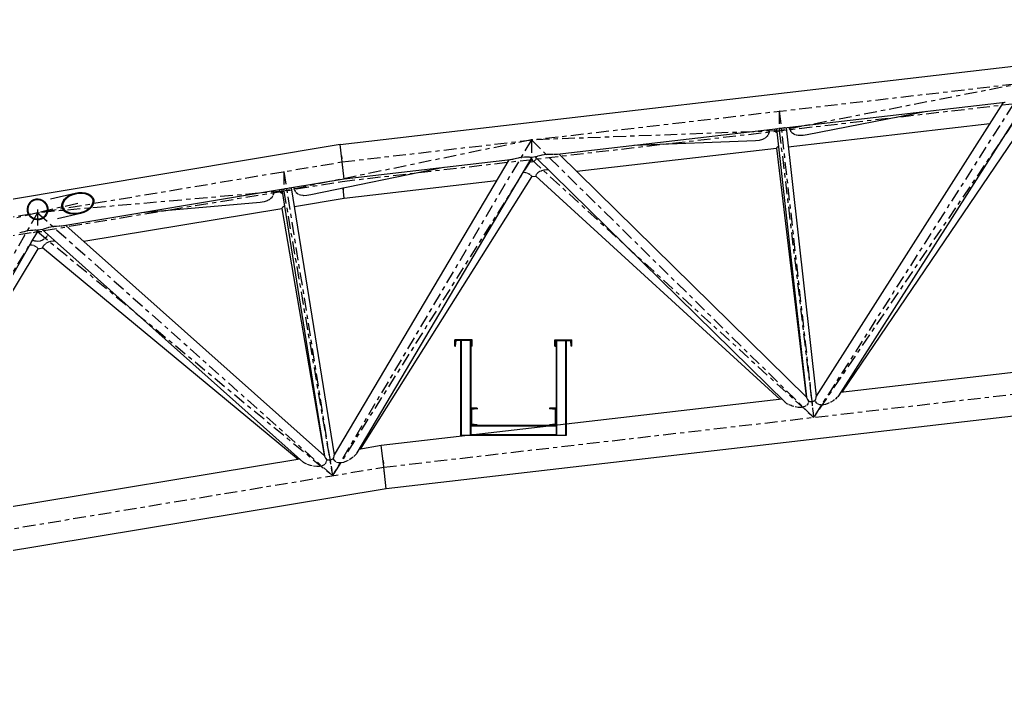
# Model space of a CAD drawing. Header units: millimetres. Extents: x 2368 to 8313, y 7493 to 11698.
# Drawn here: x 3704.7 to 3936, y 9003.3 to 9160.7 of the extents above; entities that cross this region are included whole.
import ezdxf

# ---------------------------------------------------------------- set-up
doc = ezdxf.new("R2010")
doc.units = ezdxf.units.MM
doc.linetypes.add('XKITLINE00', pattern=[0])
doc.linetypes.add('XKITLINE03', pattern=[6, 3, -1, 1, -1])

# ---------------------------------------------------------------- blocks, each defined once
blk = doc.blocks.new('KESIT')
for p, q in [((-3.74, 18.57), (-3.74, 20.07)), ((0.28, 20.07), (-3.74, 20.07)), ((-3.74, 18.57), (-3.57, 18.57)), ((-2.35, 19.9), (-2.4, 19.9)), ((-0.05, 19.9), (0, 19.9)), ((0.28, 18.57), (0.12, 18.57)), ((19.72, 20.07), (23.74, 20.07)), ((19.72, 18.57), (19.88, 18.57)), ((20, 19.9), (20.05, 19.9)), ((22.4, 19.9), (22.35, 19.9)), ((23.74, 18.57), (23.57, 18.57)), ((23.74, 18.57), (23.74, 20.07)), ((1.5, 4.02), (1.5, 3.86)), ((20, 0), (20, 4.13)), ((1.5, 0), (0, 0)), ((1.5, 0), (1.5, 0.17))]:
    blk.add_line(p, q)
at = {"color": 7, "linetype": 'XKITLINE00'}
for p, q in [((-3.57, 18.57), (-3.46, 19.9)), ((0, 19.9), (-3.46, 19.9)), ((-2.4, 19.9), (-2.4, -2.39)), ((-2.26, 19.9), (-2.26, -2.39)), ((-0.14, 19.9), (-0.14, -2.39)), ((0, 19.9), (0, 4.31)), ((0.11, 18.57), (0, 19.9)), ((0.12, 18.57), (0.11, 18.58)), ((0.28, 18.57), (0.28, 20.07)), ((19.72, 18.57), (19.72, 20.07)), ((19.88, 18.57), (19.89, 18.58)), ((19.89, 18.57), (20, 19.9)), ((20, 19.9), (20, -2.39)), ((20, 19.9), (23.46, 19.9)), ((20.14, 19.9), (20.14, -2.39)), ((22.26, 19.9), (22.26, -2.39)), ((22.4, 19.9), (22.4, -2.39)), ((23.57, 18.57), (23.46, 19.9)), ((0, 4.31), (0, 4.02)), ((1.5, 4.02), (0, 4.02)), ((0, 4.02), (0, -2.39)), ((1.5, 3.85), (0.17, 3.74)), ((0.17, 3.74), (0.17, 0.28)), ((1.5, 3.86), (1.49, 3.84)), ((20, 4.02), (18.5, 4.02)), ((18.5, 4.02), (18.5, 3.85)), ((19.83, 3.74), (18.5, 3.85)), ((19.83, 3.74), (19.83, 0.28)), ((20, 4.13), (20, 4)), ((20, 4), (20, 3.88)), ((1.5, 0.17), (0.17, 0.28)), ((19.83, 0.28), (18.5, 0.17)), ((18.5, 0), (18.5, 0.17)), ((20, 0), (18.5, 0)), ((-2.4, -1.89), (-2.4, -2.06)), ((20, -0.14), (0, -0.14)), ((20, -2.25), (0, -2.25)), ((18.5, 0), (1.5, 0)), ((22.4, -2.39), (-2.4, -2.39))]:
    blk.add_line(p, q, dxfattribs=at)
at = {"color": 1, "linetype": 'XKITLINE03'}
blk.add_line((20, 0), (20, 0.37), dxfattribs=at)
at = {"color": 1, "linetype": 'XKITLINE00'}
blk.add_circle((20, 0.18), 0.01, dxfattribs=at)

msp = doc.modelspace()

# ---------------------------------------------------------------- linework, layer by layer
at = {"color": 8, "linetype": 'XKITLINE00'}
for p, q in [((4032.8432, 9160.6506), (3779.9424, 9131.3375)), ((3936.0202, 9141.2537), (3884.1263, 9135.2388)), ((3935.5792, 9141.2026), (3891.6359, 9072.3492)), ((3941.1732, 9141.851), (3896.8639, 9072.424)), ((3935.8847, 9141.233), (3935.8689, 9141.2362)), ((3935.9507, 9141.2453), (3935.8847, 9141.233)), ((3917.6665, 9139.1264), (3889.5468, 9133.6465)), ((3932.4073, 9136.2328), (3885.0883, 9130.7542)), ((3941.0878, 9137.2813), (3897.6795, 9073.2511)), ((3882.7602, 9135.0805), (3830.8638, 9129.0653)), ((3880.5243, 9134.1139), (3880.4025, 9133.6779)), ((3880.547, 9134.1556), (3880.5243, 9134.1139)), ((3880.5639, 9134.2979), (3880.547, 9134.1556)), ((3880.5502, 9134.8243), (3880.6053, 9134.6479)), ((3880.6053, 9134.6479), (3880.5723, 9134.3691)), ((3881.8769, 9134.9781), (3881.9113, 9134.7605)), ((3881.9113, 9134.7605), (3882.0249, 9134.5368)), ((3882.0583, 9134.4712), (3882.0732, 9134.4418)), ((3882.0732, 9134.4418), (3882.2053, 9134.3094)), ((3882.2053, 9134.3094), (3882.3254, 9134.1859)), ((3882.316, 9135.029), (3889.3744, 9072.0681)), ((3882.4158, 9134.1385), (3882.3254, 9134.1859)), ((3882.5741, 9135.054), (3882.5401, 9135.055)), ((3882.6922, 9135.0726), (3882.5741, 9135.054)), ((3882.6576, 9135.0671), (3882.6476, 9135.0674)), ((3883.0623, 9135.1248), (3882.8509, 9135.0957)), ((3883.41, 9135.1677), (3883.0623, 9135.1248)), ((3883.7617, 9135.2067), (3883.41, 9135.1677)), ((3884.0831, 9135.2381), (3883.7617, 9135.2067)), ((3884.3356, 9135.2581), (3884.1998, 9135.2474)), ((3884.2583, 9135.2541), (3884.2457, 9135.251)), ((3884.3425, 9135.2598), (3884.3356, 9135.2581)), ((3884.3581, 9135.2657), (3884.3425, 9135.2598)), ((3884.5796, 9135.2914), (3891.6385, 9072.326)), ((3885.3789, 9135.384), (3885.4279, 9134.9804)), ((3885.4279, 9134.9804), (3885.4559, 9134.9336)), ((3885.4943, 9134.8693), (3885.5941, 9134.7025)), ((3885.5941, 9134.7025), (3885.642, 9134.5284)), ((3885.642, 9134.5284), (3885.8576, 9134.2704)), ((3885.9095, 9134.2083), (3885.9757, 9134.1291)), ((3886.1025, 9134.0538), (3885.9757, 9134.1291)), ((3886.4112, 9133.8023), (3886.1025, 9134.0538)), ((3886.7337, 9133.6822), (3886.4112, 9133.8023)), ((3877.4058, 9132.2054), (3848.8564, 9131.1508)), ((3878.3085, 9132.3241), (3877.4058, 9132.2054)), ((3879.0481, 9132.5422), (3878.3085, 9132.3241)), ((3879.0772, 9132.5587), (3879.0481, 9132.5422)), ((3879.5265, 9132.7817), (3879.0772, 9132.5587)), ((3880.0981, 9133.2356), (3879.6673, 9132.8516)), ((3880.1616, 9133.3643), (3880.0981, 9133.2356)), ((3880.3116, 9133.5596), (3880.1616, 9133.3643)), ((3880.4025, 9133.6779), (3880.3703, 9133.636)), ((3887.0075, 9133.5802), (3886.8678, 9133.6322)), ((3887.4155, 9133.5256), (3887.0075, 9133.5802)), ((3887.7316, 9133.4733), (3887.4155, 9133.5256)), ((3888.5802, 9133.4934), (3887.7316, 9133.4733)), ((3889.5468, 9133.6465), (3888.5802, 9133.4934)), ((3779.9418, 9131.3426), (3490.4884, 9083.0478)), ((3780.3285, 9128.0057), (3779.9418, 9131.3426)), ((3889.3728, 9072.0818), (3831.3123, 9129.1173)), ((3882.3465, 9130.4368), (3835.4914, 9125.0119)), ((3882.3858, 9130.6727), (3882.3325, 9130.5531)), ((3882.3325, 9130.5531), (3889.3117, 9072.2821)), ((3882.5447, 9130.7924), (3882.4364, 9130.7109)), ((3882.5531, 9130.796), (3882.5447, 9130.7924)), ((3882.7752, 9130.933), (3882.5531, 9130.796)), ((3819.4721, 9127.7449), (3778.4886, 9058.5945)), ((3780.2499, 9128.6839), (3780.3285, 9128.0057)), ((3780.8779, 9123.2665), (3780.3285, 9128.0057)), ((3780.5699, 9125.9234), (3780.3286, 9128.0049)), ((3819.8836, 9127.7926), (3780.8773, 9123.2715)), ((3824.9218, 9128.3766), (3783.818, 9059.0232)), ((3819.7622, 9127.7733), (3819.7451, 9127.7766)), ((3819.8341, 9127.7869), (3819.7622, 9127.7733)), ((3820.2135, 9127.8485), (3819.9266, 9127.802)), ((3820.372, 9127.8719), (3820.2135, 9127.8485)), ((3820.6011, 9127.9362), (3820.372, 9127.8719)), ((3820.719, 9127.9694), (3820.6893, 9127.961)), ((3821.304, 9128.1039), (3820.719, 9127.9694)), ((3821.6905, 9128.1761), (3821.304, 9128.1039)), ((3821.9343, 9128.2371), (3821.6905, 9128.1761)), ((3822.519, 9128.3397), (3821.9343, 9128.2371)), ((3823.1627, 9128.4042), (3822.7074, 9128.3615)), ((3823.6324, 9128.4012), (3823.1627, 9128.4042)), ((3823.684, 9128.4041), (3823.6324, 9128.4012)), ((3824.1391, 9128.4008), (3823.684, 9128.4041)), ((3824.3192, 9128.3818), (3824.1391, 9128.4008)), ((3824.4457, 9127.2802), (3824.3132, 9127.3497)), ((3824.487, 9128.364), (3824.385, 9128.3748)), ((3824.7979, 9127.2222), (3824.4457, 9127.2802)), ((3824.5231, 9128.353), (3824.487, 9128.364)), ((3824.752, 9128.3659), (3824.5231, 9128.353)), ((3824.7876, 9128.3654), (3824.752, 9128.3659)), ((3825.1502, 9127.2788), (3824.7979, 9127.2222)), ((3825.8433, 9128.4834), (3824.8011, 9128.3626)), ((3824.8629, 9128.3645), (3824.8215, 9128.365)), ((3824.8796, 9128.3717), (3824.8629, 9128.3645)), ((3825.468, 9127.4442), (3825.1502, 9127.2788)), ((3825.7202, 9127.7024), (3825.468, 9127.4442)), ((3825.7552, 9127.7728), (3825.7202, 9127.7024)), ((3884.4126, 9070.8199), (3825.7265, 9128.4699)), ((3825.852, 9127.9634), (3825.7552, 9127.7728)), ((3825.7945, 9128.4728), (3825.7826, 9128.4764)), ((3825.8159, 9128.4802), (3825.7945, 9128.4728)), ((3826.0368, 9128.5236), (3825.8665, 9128.4908)), ((3825.9223, 9128.2774), (3825.8821, 9128.0228)), ((3826.1327, 9128.5387), (3826.0368, 9128.5236)), ((3826.2594, 9128.5919), (3826.1327, 9128.5387)), ((3826.3325, 9128.6225), (3826.3112, 9128.6136)), ((3826.7337, 9128.7341), (3826.3325, 9128.6225)), ((3827.024, 9128.7922), (3826.7337, 9128.7341)), ((3827.2221, 9128.8509), (3827.024, 9128.7922)), ((3827.789, 9128.9517), (3827.2221, 9128.8509)), ((3828.4277, 9129.01), (3827.789, 9128.9517)), ((3828.9969, 9129.0209), (3828.4277, 9129.01)), ((3829.1013, 9129.0276), (3828.9969, 9129.0209)), ((3829.7348, 9129.0443), (3829.1013, 9129.0276)), ((3829.9913, 9129.0402), (3829.7348, 9129.0443)), ((3830.3211, 9129.0348), (3830.1105, 9129.0382)), ((3830.379, 9129.0308), (3830.3211, 9129.0348)), ((3830.7676, 9129.062), (3830.379, 9129.0308)), ((3830.8249, 9129.0655), (3830.7676, 9129.062)), ((3831.0027, 9129.0765), (3830.9111, 9129.0708)), ((3831.0227, 9129.0837), (3831.0027, 9129.0765)), ((3804.2823, 9125.9843), (3773.0259, 9119.5392)), ((3822.9482, 9124.789), (3822.7894, 9124.7787)), ((3823.3973, 9124.7307), (3822.9482, 9124.789)), ((3823.4817, 9124.7256), (3823.3973, 9124.7307)), ((3823.8198, 9124.6438), (3823.4817, 9124.7256)), ((3824.3133, 9124.4248), (3823.9814, 9124.5963)), ((3826.0755, 9124.5105), (3826.0617, 9124.4911)), ((3826.2207, 9124.6168), (3826.0755, 9124.5105)), ((3826.3431, 9124.7674), (3826.2207, 9124.6168)), ((3826.5264, 9124.8904), (3826.3431, 9124.7674)), ((3826.7126, 9125.0155), (3826.6497, 9124.9732)), ((3827.0779, 9125.1626), (3826.7126, 9125.0155)), ((3827.1883, 9125.2217), (3827.0779, 9125.1626)), ((3827.7465, 9125.3756), (3827.1883, 9125.2217)), ((3828.3927, 9125.4386), (3827.7465, 9125.3756)), ((3828.8319, 9125.4192), (3828.3927, 9125.4386)), ((3780.8779, 9123.2665), (3767.9992, 9121.1177)), ((3816.5528, 9122.8192), (3780.8773, 9118.6887)), ((3824.8439, 9123.8246), (3784.6258, 9059.919)), ((3824.3133, 9124.4248), (3824.3417, 9124.3947)), ((3824.4925, 9124.308), (3824.3417, 9124.3947)), ((3824.5979, 9124.2474), (3824.5661, 9124.2657)), ((3824.5979, 9124.2474), (3824.7148, 9124.0963)), ((3824.7741, 9124.0629), (3824.7148, 9124.0963)), ((3824.7741, 9124.0629), (3824.7893, 9124.0355)), ((3824.8069, 9124.0037), (3824.8554, 9123.9163)), ((3825.895, 9123.9009), (3824.8131, 9123.7756)), ((3824.844, 9123.8353), (3824.8439, 9123.8246)), ((3824.8441, 9123.8837), (3824.844, 9123.8512)), ((3824.8554, 9123.9163), (3824.8441, 9123.8837)), ((3825.8301, 9124.1219), (3825.8134, 9124.0956)), ((3825.8134, 9124.0956), (3825.8365, 9124.0005)), ((3825.8365, 9124.0005), (3825.8196, 9123.9698)), ((3883.202, 9071.5746), (3825.8196, 9123.9698)), ((3825.9034, 9124.2372), (3825.8542, 9124.1598)), ((3825.9069, 9124.2727), (3825.9034, 9124.2372)), ((3826.0211, 9124.4338), (3825.9069, 9124.2727)), ((3717.6793, 9119.8896), (3711.8868, 9118.5623)), ((3766.6476, 9120.8922), (3715.0843, 9112.289)), ((3717.6793, 9119.8896), (3716.8617, 9119.6254)), ((3718.529, 9120.0357), (3717.6793, 9119.8896)), ((3718.5152, 9119.8716), (3717.7213, 9119.7351)), ((3719.2994, 9119.8909), (3718.5152, 9119.8716)), ((3719.3681, 9120.0563), (3718.529, 9120.0357)), ((3720.0344, 9119.792), (3719.2994, 9119.8909)), ((3720.1547, 9119.9505), (3719.3681, 9120.0563)), ((3720.8493, 9119.7234), (3720.1547, 9119.9505)), ((3764.2799, 9120.0447), (3764.2576, 9119.8396)), ((3764.26, 9120.4938), (3764.3114, 9120.3352)), ((3764.3114, 9120.3352), (3764.2893, 9120.1316)), ((3765.5849, 9120.7149), (3765.5996, 9120.6221)), ((3765.5996, 9120.6221), (3765.7305, 9120.3643)), ((3765.7711, 9120.2937), (3765.9304, 9120.1341)), ((3765.9304, 9120.1341), (3766.0137, 9120.0483)), ((3766.3315, 9119.8813), (3766.0137, 9120.0483)), ((3766.203, 9120.818), (3776.229, 9058.2962)), ((3766.3538, 9119.8777), (3766.3315, 9119.8813)), ((3766.4604, 9120.856), (3766.4271, 9120.8554)), ((3766.5757, 9120.8802), (3766.4604, 9120.856)), ((3766.5427, 9120.8733), (3766.5332, 9120.8731)), ((3766.9368, 9120.9496), (3766.7364, 9120.9118)), ((3767.2815, 9121.0099), (3766.9368, 9120.9496)), ((3767.6311, 9121.0666), (3767.2815, 9121.0099)), ((3767.9514, 9121.1142), (3767.6311, 9121.0666)), ((3768.211, 9121.1482), (3768.0754, 9121.1304)), ((3768.133, 9121.14), (3768.1207, 9121.1364)), ((3768.2296, 9121.1561), (3768.211, 9121.1482)), ((3768.4503, 9121.193), (3778.4917, 9058.5749)), ((3769.0588, 9121.2945), (3769.1085, 9121.139)), ((3769.1085, 9121.139), (3769.1139, 9120.9088)), ((3769.1557, 9120.8022), (3769.3239, 9120.4556)), ((3769.3239, 9120.4556), (3769.3272, 9120.4359)), ((3769.3272, 9120.4359), (3769.4573, 9120.2507)), ((3769.5273, 9120.151), (3769.6132, 9120.0285)), ((3769.8931, 9119.8439), (3769.6132, 9120.0285)), ((3780.4914, 9122.0215), (3780.4915, 9122.0207)), ((3780.5701, 9121.3424), (3780.5702, 9121.3409)), ((3780.5981, 9121.1006), (3780.6438, 9120.7053)), ((3780.8778, 9118.6842), (3780.5981, 9121.1006)), ((3707.0447, 9117.7646), (3706.7289, 9117.3166)), ((3707.1641, 9117.6576), (3706.869, 9117.239)), ((3707.4517, 9118.1308), (3707.0447, 9117.7646)), ((3707.5444, 9117.9998), (3707.1641, 9117.6576)), ((3707.9297, 9118.3968), (3707.4517, 9118.1308)), ((3707.9911, 9118.2483), (3707.5444, 9117.9998)), ((3708.4546, 9118.5493), (3707.9297, 9118.3968)), ((3708.4815, 9118.3908), (3707.9911, 9118.2483)), ((3709.0001, 9118.5806), (3708.4546, 9118.5493)), ((3708.9913, 9118.4201), (3708.4815, 9118.3908)), ((3709.4947, 9118.3346), (3708.9913, 9118.4201)), ((3709.5388, 9118.4891), (3709.0001, 9118.5806)), ((3709.9666, 9118.1388), (3709.4947, 9118.3346)), ((3710.0438, 9118.2795), (3709.5388, 9118.4891)), ((3710.3832, 9117.8424), (3709.9666, 9118.1388)), ((3710.4897, 9117.9623), (3710.0438, 9118.2795)), ((3710.3832, 9117.8424), (3710.7238, 9117.4602)), ((3710.4897, 9117.9623), (3710.8542, 9117.5534)), ((3710.8542, 9117.5534), (3711.119, 9117.0732)), ((3714.6664, 9117.7253), (3714.5246, 9117.1592)), ((3714.9913, 9118.2818), (3714.6664, 9117.7253)), ((3714.9059, 9117.7128), (3714.7735, 9117.1838)), ((3715.2096, 9118.2328), (3714.9059, 9117.7128)), ((3715.4831, 9118.8008), (3714.9913, 9118.2818)), ((3715.6691, 9118.7177), (3715.2096, 9118.2328)), ((3716.1172, 9119.2563), (3715.4831, 9118.8008)), ((3716.2616, 9119.1433), (3715.6691, 9118.7177)), ((3716.8617, 9119.6254), (3716.1172, 9119.2563)), ((3716.9573, 9119.4882), (3716.2616, 9119.1433)), ((3717.7213, 9119.7351), (3716.9573, 9119.4882)), ((3720.6834, 9119.5799), (3720.0344, 9119.792)), ((3721.2139, 9119.2651), (3720.6834, 9119.5799)), ((3721.417, 9119.3866), (3720.8493, 9119.7234)), ((3721.2139, 9119.2651), (3721.5993, 9118.8636)), ((3721.417, 9119.3866), (3721.8294, 9118.9569)), ((3721.5993, 9118.8636), (3721.8202, 9118.3954)), ((3721.8655, 9117.8839), (3721.733, 9117.355)), ((3721.8202, 9118.3954), (3721.8655, 9117.8839)), ((3721.8294, 9118.9569), (3722.0658, 9118.4558)), ((3722.1144, 9117.9085), (3721.9726, 9117.3424)), ((3722.0658, 9118.4558), (3722.1144, 9117.9085)), ((3761.1436, 9117.7805), (3733.2608, 9115.3217)), ((3762.051, 9117.933), (3761.1436, 9117.7805)), ((3762.7951, 9118.1776), (3762.051, 9117.933)), ((3762.8642, 9118.219), (3762.7951, 9118.1776)), ((3763.3732, 9118.4896), (3762.8642, 9118.219)), ((3763.8388, 9118.9066), (3763.5027, 9118.5955)), ((3763.9207, 9119.0759), (3763.8388, 9118.9066)), ((3764.0847, 9119.2976), (3763.9207, 9119.0759)), ((3764.2576, 9119.8396), (3764.1389, 9119.3935)), ((3780.8778, 9118.6842), (3769.1613, 9116.7588)), ((3770.0407, 9119.7025), (3769.8931, 9119.8439)), ((3770.1269, 9119.6667), (3770.0407, 9119.7025)), ((3770.5895, 9119.4745), (3770.3093, 9119.5909)), ((3771.1921, 9119.3869), (3770.5895, 9119.4745)), ((3771.2912, 9119.3681), (3771.1921, 9119.3869)), ((3772.0944, 9119.3854), (3771.2912, 9119.3681)), ((3773.0259, 9119.5392), (3772.0944, 9119.3854)), ((3706.5203, 9116.8093), (3706.4293, 9116.268)), ((3706.4293, 9116.268), (3706.4605, 9115.72)), ((3706.4293, 9116.268), (3706.4293, 9115.8839)), ((3706.4605, 9115.72), (3706.6122, 9115.1926)), ((3706.7289, 9117.3166), (3706.5203, 9116.8093)), ((3706.6741, 9116.7649), (3706.5891, 9116.2592)), ((3706.5891, 9116.2592), (3706.6182, 9115.747)), ((3706.6182, 9115.747), (3706.76, 9115.2543)), ((3706.869, 9117.239), (3706.6741, 9116.7649)), ((3706.76, 9115.2543), (3707.0074, 9114.8056)), ((3710.7238, 9117.4602), (3710.9712, 9117.0115)), ((3711.0571, 9115.5009), (3710.8622, 9115.0268)), ((3710.9712, 9117.0115), (3711.113, 9116.5188)), ((3711.2109, 9115.4565), (3711.0023, 9114.9492)), ((3711.1421, 9116.0067), (3711.0571, 9115.5009)), ((3711.113, 9116.5188), (3711.1421, 9116.0067)), ((3711.119, 9117.0732), (3711.2707, 9116.5458)), ((3711.3019, 9115.9978), (3711.2109, 9115.4565)), ((3711.2707, 9116.5458), (3711.3019, 9115.9978)), ((3711.3019, 9115.9978), (3711.3019, 9115.7283)), ((3714.5246, 9117.1592), (3714.5732, 9116.6119)), ((3714.5732, 9116.6119), (3714.8095, 9116.1108)), ((3714.7735, 9117.1838), (3714.8188, 9116.6724)), ((3714.8095, 9116.1108), (3715.2219, 9115.6811)), ((3714.8188, 9116.6724), (3715.0397, 9116.2042)), ((3715.0397, 9116.2042), (3715.4251, 9115.8026)), ((3715.7897, 9115.3443), (3715.2219, 9115.6811)), ((3715.9556, 9115.4879), (3715.4251, 9115.8026)), ((3716.4842, 9115.1173), (3715.7897, 9115.3443)), ((3716.6046, 9115.2757), (3715.9556, 9115.4879)), ((3717.3396, 9115.1768), (3716.6046, 9115.2757)), ((3718.9177, 9115.3326), (3718.1238, 9115.1961)), ((3719.6817, 9115.5795), (3718.9177, 9115.3326)), ((3719.7773, 9115.4424), (3718.9597, 9115.1781)), ((3720.3774, 9115.9244), (3719.6817, 9115.5795)), ((3766.2451, 9116.2796), (3719.7172, 9108.6336)), ((3720.5218, 9115.8114), (3719.7773, 9115.4424)), ((3720.9698, 9116.35), (3720.3774, 9115.9244)), ((3721.1558, 9116.2669), (3720.5218, 9115.8114)), ((3721.4294, 9116.8349), (3720.9698, 9116.35)), ((3721.6477, 9116.7859), (3721.1558, 9116.2669)), ((3721.733, 9117.355), (3721.4294, 9116.8349)), ((3721.9726, 9117.3424), (3721.6477, 9116.7859)), ((3766.2743, 9116.5191), (3766.225, 9116.3969)), ((3766.225, 9116.3969), (3776.1395, 9058.5136)), ((3766.429, 9116.6464), (3766.3214, 9116.5578)), ((3766.667, 9116.8069), (3766.429, 9116.6464)), ((3766.8351, 9116.876), (3766.667, 9116.8069)), ((3706.6122, 9115.1926), (3706.877, 9114.7124)), ((3706.877, 9114.7124), (3707.2414, 9114.3035)), ((3707.0074, 9114.8056), (3707.3479, 9114.4235)), ((3707.6874, 9113.9863), (3707.2414, 9114.3035)), ((3707.7646, 9114.127), (3707.3479, 9114.4235)), ((3708.1924, 9113.7767), (3707.6874, 9113.9863)), ((3708.2365, 9113.9312), (3707.7646, 9114.127)), ((3708.7311, 9113.6853), (3708.1924, 9113.7767)), ((3708.7399, 9113.8458), (3708.2365, 9113.9312)), ((3709.2766, 9113.7166), (3708.7311, 9113.6853)), ((3709.2497, 9113.875), (3708.7399, 9113.8458)), ((3709.7401, 9114.0175), (3709.2497, 9113.875)), ((3709.8015, 9113.869), (3709.2766, 9113.7166)), ((3710.1867, 9114.266), (3709.7401, 9114.0175)), ((3710.2795, 9114.135), (3709.8015, 9113.869)), ((3710.5671, 9114.6082), (3710.1867, 9114.266)), ((3710.6865, 9114.5012), (3710.2795, 9114.135)), ((3710.8622, 9115.0268), (3710.5671, 9114.6082)), ((3711.0023, 9114.9492), (3710.6865, 9114.5012)), ((3718.9597, 9115.1781), (3713.5807, 9113.9456)), ((3717.2708, 9115.0114), (3716.4842, 9115.1173)), ((3718.11, 9115.032), (3717.2708, 9115.0114)), ((3718.1238, 9115.1961), (3717.3396, 9115.1768)), ((3718.9597, 9115.1781), (3718.11, 9115.032)), ((3709.0369, 9111.28), (3668.064, 9039.8783)), ((3705.3378, 9110.806), (3704.7409, 9110.6393)), ((3705.7517, 9110.9043), (3705.3378, 9110.806)), ((3705.9806, 9110.9732), (3705.7517, 9110.9043)), ((3706.6307, 9111.1212), (3705.9806, 9110.9732)), ((3707.2371, 9111.2109), (3706.6307, 9111.1212)), ((3707.7419, 9111.2363), (3707.2371, 9111.2109)), ((3707.7706, 9111.2395), (3707.7419, 9111.2363)), ((3708.2368, 9111.2622), (3707.7706, 9111.2395)), ((3708.4194, 9111.2537), (3708.2368, 9111.2622)), ((3708.5939, 9111.2456), (3708.4953, 9111.2502)), ((3708.6381, 9111.235), (3708.5939, 9111.2456)), ((3708.8639, 9111.2603), (3708.6381, 9111.235)), ((3708.9007, 9111.262), (3708.8639, 9111.2603)), ((3710.1033, 9111.4579), (3708.9158, 9111.2598)), ((3708.9826, 9111.266), (3708.9413, 9111.264)), ((3708.998, 9111.2735), (3708.9826, 9111.266)), ((3771.3274, 9056.8126), (3709.9875, 9111.4386)), ((3710.0552, 9111.4449), (3710.0432, 9111.4479)), ((3710.0764, 9111.4534), (3710.0552, 9111.4449)), ((3710.296, 9111.508), (3710.1263, 9111.4665)), ((3710.3894, 9111.5274), (3710.296, 9111.508)), ((3710.5139, 9111.587), (3710.3894, 9111.5274)), ((3710.5866, 9111.6218), (3710.565, 9111.6115)), ((3710.9821, 9111.7532), (3710.5866, 9111.6218)), ((3711.2668, 9111.825), (3710.9821, 9111.7532)), ((3711.4642, 9111.8942), (3711.2668, 9111.825)), ((3712.0254, 9112.0229), (3711.4642, 9111.8942)), ((3712.6601, 9112.1128), (3712.0254, 9112.0229)), ((3713.2232, 9112.1514), (3712.6601, 9112.1128)), ((3713.3314, 9112.1638), (3713.2232, 9112.1514)), ((3713.9624, 9112.2119), (3713.3314, 9112.1638)), ((3714.2142, 9112.2204), (3713.9624, 9112.2119)), ((3714.5476, 9112.2315), (3714.3337, 9112.2244)), ((3714.6029, 9112.2304), (3714.5476, 9112.2315)), ((3714.9907, 9112.2811), (3714.6029, 9112.2304)), ((3715.0455, 9112.2872), (3714.9907, 9112.2811)), ((3715.2224, 9112.307), (3715.1317, 9112.2969)), ((3715.2418, 9112.3152), (3715.2224, 9112.307)), ((3776.2269, 9058.3092), (3715.5292, 9112.3632)), ((3707.974, 9108.8167), (3707.6872, 9108.928)), ((3708.2581, 9108.7064), (3708.1162, 9108.7615)), ((3708.5782, 9108.664), (3708.2581, 9108.7064)), ((3708.8656, 9108.623), (3708.5782, 9108.664)), ((3709.4731, 9108.6887), (3708.8656, 9108.623)), ((3710.0501, 9108.9038), (3709.4731, 9108.6887)), ((3710.4061, 9109.1404), (3710.0501, 9108.9038)), ((3710.5678, 9109.248), (3710.5569, 9109.2408)), ((3710.9861, 9109.6938), (3710.5678, 9109.248)), ((3711.2782, 9108.3787), (3710.9179, 9108.2129)), ((3711, 9109.7083), (3710.9861, 9109.6938)), ((3711.1167, 9109.9022), (3711, 9109.7083)), ((3711.3246, 9110.2478), (3711.1732, 9109.9961)), ((3711.3831, 9108.4418), (3711.2782, 9108.3787)), ((3711.9332, 9108.6226), (3711.3831, 9108.4418)), ((3712.576, 9108.717), (3711.9332, 9108.6226)), ((3713.0411, 9108.7192), (3712.576, 9108.717)), ((3708.966, 9106.9113), (3668.8054, 9040.7375)), ((3707.4573, 9107.7494), (3707.0313, 9107.785)), ((3707.5628, 9107.7479), (3707.4573, 9107.7494)), ((3707.9008, 9107.6828), (3707.5628, 9107.7479)), ((3708.4134, 9107.4838), (3708.0704, 9107.6424)), ((3708.4363, 9107.4612), (3708.4134, 9107.4838)), ((3708.5933, 9107.3799), (3708.4363, 9107.4612)), ((3708.707, 9107.3209), (3708.6701, 9107.3401)), ((3708.707, 9107.3209), (3708.8233, 9107.1799)), ((3708.8904, 9107.146), (3708.8233, 9107.1799)), ((3708.8904, 9107.146), (3708.9046, 9107.1218)), ((3708.9234, 9107.09), (3708.9751, 9107.0021)), ((3710.1562, 9107.0624), (3708.936, 9106.8619)), ((3708.9751, 9107.0021), (3708.9655, 9106.9733)), ((3708.9655, 9106.9733), (3708.9658, 9106.9397)), ((3708.9659, 9106.9233), (3708.966, 9106.9113)), ((3710.0814, 9107.2802), (3710.0654, 9107.2519)), ((3710.0654, 9107.2519), (3710.0933, 9107.1591)), ((3710.0933, 9107.1591), (3710.0779, 9107.1271)), ((3770.077, 9057.5095), (3710.0779, 9107.1271)), ((3710.1484, 9107.3985), (3710.1035, 9107.3191)), ((3710.1501, 9107.4327), (3710.1484, 9107.3985)), ((3710.257, 9107.6008), (3710.1501, 9107.4327)), ((3710.3063, 9107.6781), (3710.2946, 9107.6598)), ((3710.4479, 9107.7929), (3710.3063, 9107.6781)), ((3710.5611, 9107.9472), (3710.4479, 9107.7929)), ((3710.7409, 9108.0811), (3710.5611, 9107.9472)), ((3710.9179, 9108.2129), (3710.8595, 9108.1694)), ((3999.9938, 9085.0991), (3897.3688, 9073.2151)), ((4024.7157, 9077.734), (3790.7446, 9050.6401)), ((3883.5977, 9071.6204), (3832.9882, 9065.7598)), ((3889.3499, 9072.2865), (3889.184, 9072.2673)), ((3889.3744, 9072.0681), (3889.3799, 9072.0612)), ((3889.3799, 9072.0612), (3889.4388, 9071.8919)), ((3889.4388, 9071.8919), (3889.5384, 9071.733)), ((3889.5384, 9071.733), (3889.6308, 9071.5403)), ((3889.6308, 9071.5403), (3889.87, 9071.166)), ((3891.3494, 9071.3374), (3891.2569, 9071.2478)), ((3891.3664, 9071.3823), (3891.3494, 9071.3374)), ((3891.353, 9071.34), (3891.3545, 9071.338)), ((3891.3545, 9071.338), (3891.451, 9071.0842)), ((3891.4722, 9071.6629), (3891.3797, 9071.4177)), ((3891.5534, 9071.9808), (3891.4722, 9071.6629)), ((3891.5967, 9072.0964), (3891.5534, 9071.9808)), ((3891.6002, 9072.1154), (3891.5967, 9072.0964)), ((3891.6385, 9072.326), (3891.6033, 9072.1324)), ((3891.7752, 9072.5673), (3891.6136, 9072.5486)), ((3895.6197, 9071.2698), (3895.0912, 9070.9267)), ((3895.7273, 9071.3308), (3895.6197, 9071.2698)), ((3895.9646, 9071.5087), (3895.7273, 9071.3308)), ((3896.2454, 9071.7193), (3896.1193, 9071.6247)), ((3896.4527, 9071.9284), (3896.2454, 9071.7193)), ((3896.6325, 9072.0927), (3896.4527, 9071.9284)), ((3896.6487, 9072.1158), (3896.6325, 9072.0927)), ((3896.8639, 9072.424), (3896.7104, 9072.2042)), ((3884.4617, 9070.7857), (3884.4126, 9070.8199)), ((3884.7652, 9070.5748), (3884.5619, 9070.7161)), ((3885.1749, 9070.3574), (3884.7806, 9070.5633)), ((3885.3318, 9070.2754), (3885.3287, 9070.2771)), ((3885.7457, 9070.1262), (3885.3318, 9070.2754)), ((3885.9844, 9070.0237), (3885.7457, 9070.1262)), ((3886.4134, 9069.8995), (3885.9844, 9070.0237)), ((3886.7143, 9069.8124), (3886.6912, 9069.8191)), ((3887.4334, 9069.7026), (3886.7143, 9069.8124)), ((3887.6518, 9069.7018), (3887.4334, 9069.7026)), ((3888.1201, 9069.6857), (3887.6518, 9069.7018)), ((3888.7021, 9069.7997), (3888.1201, 9069.6857)), ((3888.7557, 9069.8296), (3888.7021, 9069.7997)), ((3889.1786, 9070.011), (3888.7557, 9069.8296)), ((3889.3078, 9070.1221), (3889.1786, 9070.011)), ((3889.5256, 9070.3091), (3889.4593, 9070.2522)), ((3889.6667, 9070.5803), (3889.5256, 9070.3091)), ((3889.7405, 9070.6645), (3889.6667, 9070.5803)), ((3889.7852, 9070.7931), (3889.7405, 9070.6645)), ((3889.8611, 9071.0117), (3889.8207, 9070.8954)), ((3889.8532, 9071.1923), (3889.8483, 9071.1635)), ((3889.8483, 9071.1635), (3889.8611, 9071.0117)), ((3889.9222, 9071.1298), (3889.87, 9071.166)), ((3890.2483, 9071.0253), (3889.9222, 9071.1298)), ((3890.6025, 9071.0107), (3890.2483, 9071.0253)), ((3890.95, 9071.0874), (3890.6025, 9071.0107)), ((3891.2569, 9071.2478), (3890.95, 9071.0874)), ((3891.5011, 9070.9919), (3891.6768, 9070.8132)), ((3891.6768, 9070.8132), (3891.7296, 9070.7201)), ((3891.963, 9070.5422), (3891.7296, 9070.7201)), ((3892.5438, 9070.3073), (3892.1066, 9070.4462)), ((3892.786, 9070.2965), (3892.5438, 9070.3073)), ((3893.0985, 9070.2656), (3892.786, 9070.2965)), ((3893.7382, 9070.3727), (3893.0985, 9070.2656)), ((3893.8691, 9070.4219), (3893.7382, 9070.3727)), ((3894.4155, 9070.5996), (3893.8691, 9070.4219)), ((3894.7251, 9070.7494), (3894.4155, 9070.5996)), ((3895.0912, 9070.9267), (3895.0308, 9070.8974)), ((3832.9882, 9065.7598), (3789.5759, 9060.7326)), ((3789.5752, 9060.7387), (3784.3187, 9059.8682)), ((3790.0687, 9056.4768), (3789.5752, 9060.7387)), ((3770.4715, 9057.5749), (3668.5309, 9040.6921)), ((3776.1927, 9058.5224), (3776.0197, 9058.4937)), ((3776.229, 9058.2962), (3776.2357, 9058.2885)), ((3776.2357, 9058.2885), (3776.2986, 9058.1286)), ((3776.2986, 9058.1286), (3776.4086, 9057.9698)), ((3776.4086, 9057.9698), (3776.5042, 9057.7915)), ((3776.5042, 9057.7915), (3776.7566, 9057.4313)), ((3776.7416, 9057.4528), (3776.7381, 9057.4228)), ((3776.7381, 9057.4228), (3776.7584, 9057.2742)), ((3776.7643, 9057.4278), (3776.7566, 9057.4313)), ((3776.8128, 9057.3971), (3776.7643, 9057.4278)), ((3777.1426, 9057.3068), (3776.8128, 9057.3971)), ((3777.8408, 9057.3992), (3777.4968, 9057.3075)), ((3778.1409, 9057.573), (3777.8408, 9057.3992)), ((3778.2342, 9057.6712), (3778.1409, 9057.573)), ((3778.281, 9057.7096), (3778.2342, 9057.6712)), ((3778.3507, 9057.9174), (3778.281, 9057.7096)), ((3778.2819, 9057.7078), (3778.2869, 9057.6818)), ((3778.2869, 9057.6818), (3778.3039, 9057.6606)), ((3778.3039, 9057.6606), (3778.3995, 9057.4298)), ((3778.4185, 9058.2302), (3778.3507, 9057.9174)), ((3778.458, 9058.3473), (3778.4185, 9058.2302)), ((3778.691, 9058.9361), (3778.4405, 9058.8946)), ((3778.4599, 9058.3599), (3778.458, 9058.3473)), ((3778.4917, 9058.5749), (3778.4612, 9058.3688)), ((3782.6074, 9057.8033), (3782.0737, 9057.425)), ((3782.7031, 9057.8632), (3782.6074, 9057.8033)), ((3782.9752, 9058.085), (3782.7031, 9057.8632)), ((3783.2138, 9058.2795), (3783.1331, 9058.2138)), ((3783.4241, 9058.5086), (3783.2138, 9058.2795)), ((3783.5942, 9058.6769), (3783.4241, 9058.5086)), ((3783.6253, 9058.725), (3783.5942, 9058.6769)), ((3783.818, 9059.0232), (3783.6869, 9058.8204)), ((3771.3746, 9056.7832), (3771.3274, 9056.8126)), ((3771.6901, 9056.5867), (3771.4786, 9056.7185)), ((3771.7089, 9056.574), (3771.6901, 9056.5867)), ((3772.108, 9056.3902), (3771.7089, 9056.574)), ((3772.2741, 9056.3137), (3772.2662, 9056.3173)), ((3772.6912, 9056.1863), (3772.2741, 9056.3137)), ((3772.9391, 9056.0941), (3772.6912, 9056.1863)), ((3773.3662, 9055.9931), (3772.9391, 9056.0941)), ((3773.6786, 9055.9192), (3773.6488, 9055.9263)), ((3774.402, 9055.8454), (3773.6786, 9055.9192)), ((3774.6153, 9055.8552), (3774.402, 9055.8454)), ((3775.0882, 9055.8627), (3774.6153, 9055.8552)), ((3775.6631, 9056.0058), (3775.0882, 9055.8627)), ((3775.7128, 9056.0369), (3775.6631, 9056.0058)), ((3776.1281, 9056.2406), (3775.7128, 9056.0369)), ((3776.2504, 9056.3571), (3776.1281, 9056.2406)), ((3776.4591, 9056.5559), (3776.3949, 9056.4947)), ((3776.5848, 9056.8311), (3776.4591, 9056.5559)), ((3776.6559, 9056.9213), (3776.5848, 9056.8311)), ((3776.6935, 9057.0506), (3776.6559, 9056.9213)), ((3776.7584, 9057.2742), (3776.7237, 9057.1546)), ((3777.4968, 9057.3075), (3777.1426, 9057.3068)), ((3778.6472, 9057.1475), (3778.449, 9057.3354)), ((3778.6472, 9057.1475), (3778.6967, 9057.0663)), ((3778.9184, 9056.9099), (3778.6967, 9057.0663)), ((3779.5279, 9056.6859), (3779.053, 9056.815)), ((3779.8015, 9056.6857), (3779.5279, 9056.6859)), ((3780.0881, 9056.6697), (3779.8015, 9056.6857)), ((3780.7282, 9056.8055), (3780.0881, 9056.6697)), ((3780.8583, 9056.8608), (3780.7282, 9056.8055)), ((3781.4031, 9057.0646), (3780.8583, 9056.8608)), ((3781.7775, 9057.2658), (3781.4031, 9057.0646)), ((3789.9797, 9057.2458), (3790.0687, 9056.4768)), ((3790.7453, 9050.6341), (3790.0687, 9056.4768)), ((3790.3411, 9054.1252), (3790.0689, 9056.4758)), ((3790.7453, 9050.6341), (3505.2141, 9003.3461))]:
    msp.add_line(p, q, dxfattribs=at)
at = {"color": 8, "linetype": 'XKITLINE03'}
for p, q in [((3780.4098, 9127.3045), (4057.5881, 9159.4315)), ((3780.4104, 9122.7218), (4057.5882, 9154.8133)), ((3941.193, 9145.9405), (3882.9955, 9134.599)), ((3941.193, 9145.9405), (3891.0477, 9067.3692)), ((3941.1931, 9141.3371), (3891.0477, 9067.3692)), ((3882.9955, 9139.1949), (3891.0477, 9067.3692)), ((3882.9955, 9139.1949), (3882.9955, 9134.599)), ((3882.9955, 9134.599), (3824.7979, 9132.4493)), ((3882.9955, 9134.599), (3891.0477, 9067.3692)), ((3824.7979, 9132.4493), (3766.6838, 9120.4661)), ((3824.7979, 9132.4493), (3778.121, 9053.6926)), ((3824.7979, 9132.4493), (3891.0477, 9067.3692)), ((3824.7979, 9132.4493), (3824.7979, 9127.861)), ((3491.317, 9079.07), (3780.4094, 9127.3044)), ((3824.7979, 9127.861), (3778.121, 9053.6926)), ((3824.7979, 9127.861), (3891.0477, 9067.3692)), ((3766.6838, 9125.0144), (3778.121, 9053.6926)), ((3766.6838, 9125.0144), (3766.6838, 9120.4661)), ((3491.318, 9075.215), (3780.4095, 9122.7217)), ((3766.6838, 9120.4661), (3708.8656, 9115.3675)), ((3766.6838, 9120.4661), (3778.121, 9053.6926)), ((3708.8656, 9115.3675), (3651.0475, 9101.4635)), ((3708.8656, 9115.3675), (3662.4847, 9034.5416)), ((3708.8656, 9116.1329), (3708.8656, 9115.3676)), ((3708.8656, 9115.3675), (3778.121, 9053.6926)), ((3708.8656, 9115.3675), (3708.8656, 9110.9648)), ((3718.3195, 9117.5339), (3708.8657, 9115.3676)), ((3708.8656, 9110.9648), (3662.4847, 9034.5416)), ((3708.8656, 9110.9648), (3707.8728, 9110.6746)), ((3708.8656, 9110.9648), (3708.8656, 9110.8425)), ((3708.8656, 9110.9648), (3778.121, 9053.6926)), ((3708.8656, 9110.9648), (3709.8666, 9110.9465)), ((3790.1603, 9055.6864), (4024.33, 9082.8033)), ((3504.1779, 9008.3237), (3790.1595, 9055.6863))]:
    msp.add_line(p, q, dxfattribs=at)
msp.add_line((3830.5883, 9065.4719), (3830.5883, 9065.4919))
at = {"color": 8, "linetype": 'XKITLINE00'}
for centre in [(3882.9955, 9139.1949), (3882.9955, 9139.1949), (3882.9955, 9134.599), (3882.9955, 9134.599), (3882.9955, 9134.599), (3882.9955, 9134.599), (3824.7979, 9132.4493), (3824.7979, 9132.4493), (3824.7979, 9132.4493), (3824.7979, 9132.4493), (3824.7979, 9132.4493), (3780.4094, 9127.3044), (3780.4098, 9127.3045), (3824.7979, 9127.861), (3824.7979, 9127.861), (3824.7979, 9127.861), (3766.6838, 9125.0144), (3766.6838, 9125.0144), (3780.4095, 9122.7217), (3780.4104, 9122.7218), (3766.6838, 9120.4661), (3766.6838, 9120.4661), (3766.6838, 9120.4661), (3766.6838, 9120.4661), (3708.8656, 9115.3676), (3708.8656, 9115.3675), (3708.8656, 9115.3675), (3708.8656, 9115.3675), (3708.8656, 9115.3675), (3708.8656, 9115.3675), (3708.8657, 9115.3676), (3708.8656, 9110.9648), (3708.8656, 9110.9648), (3708.8656, 9110.9648), (3708.8656, 9110.9648), (3708.8656, 9110.9648), (3708.8656, 9110.9648), (3891.0477, 9067.3692), (3891.0477, 9067.3692), (3891.0477, 9067.3692), (3891.0477, 9067.3692), (3891.0477, 9067.3692), (3891.0477, 9067.3692), (3790.1595, 9055.6863), (3790.1603, 9055.6864), (3778.121, 9053.6926), (3778.121, 9053.6926), (3778.121, 9053.6926), (3778.121, 9053.6926), (3778.121, 9053.6926), (3778.121, 9053.6926)]:
    msp.add_circle(centre, 0.01, dxfattribs=at)
at = {"color": 1, "linetype": 'XKITLINE00'}
msp.add_circle((3830.5883, 9065.4819), 0.01, dxfattribs=at)
msp.add_circle((3830.5883, 9065.4819), 0.01, dxfattribs=at)

# ---------------------------------------------------------------- block references
msp.add_blockref('KESIT', (3810.5883, 9065.4819))

doc.saveas('drawing.dxf')
